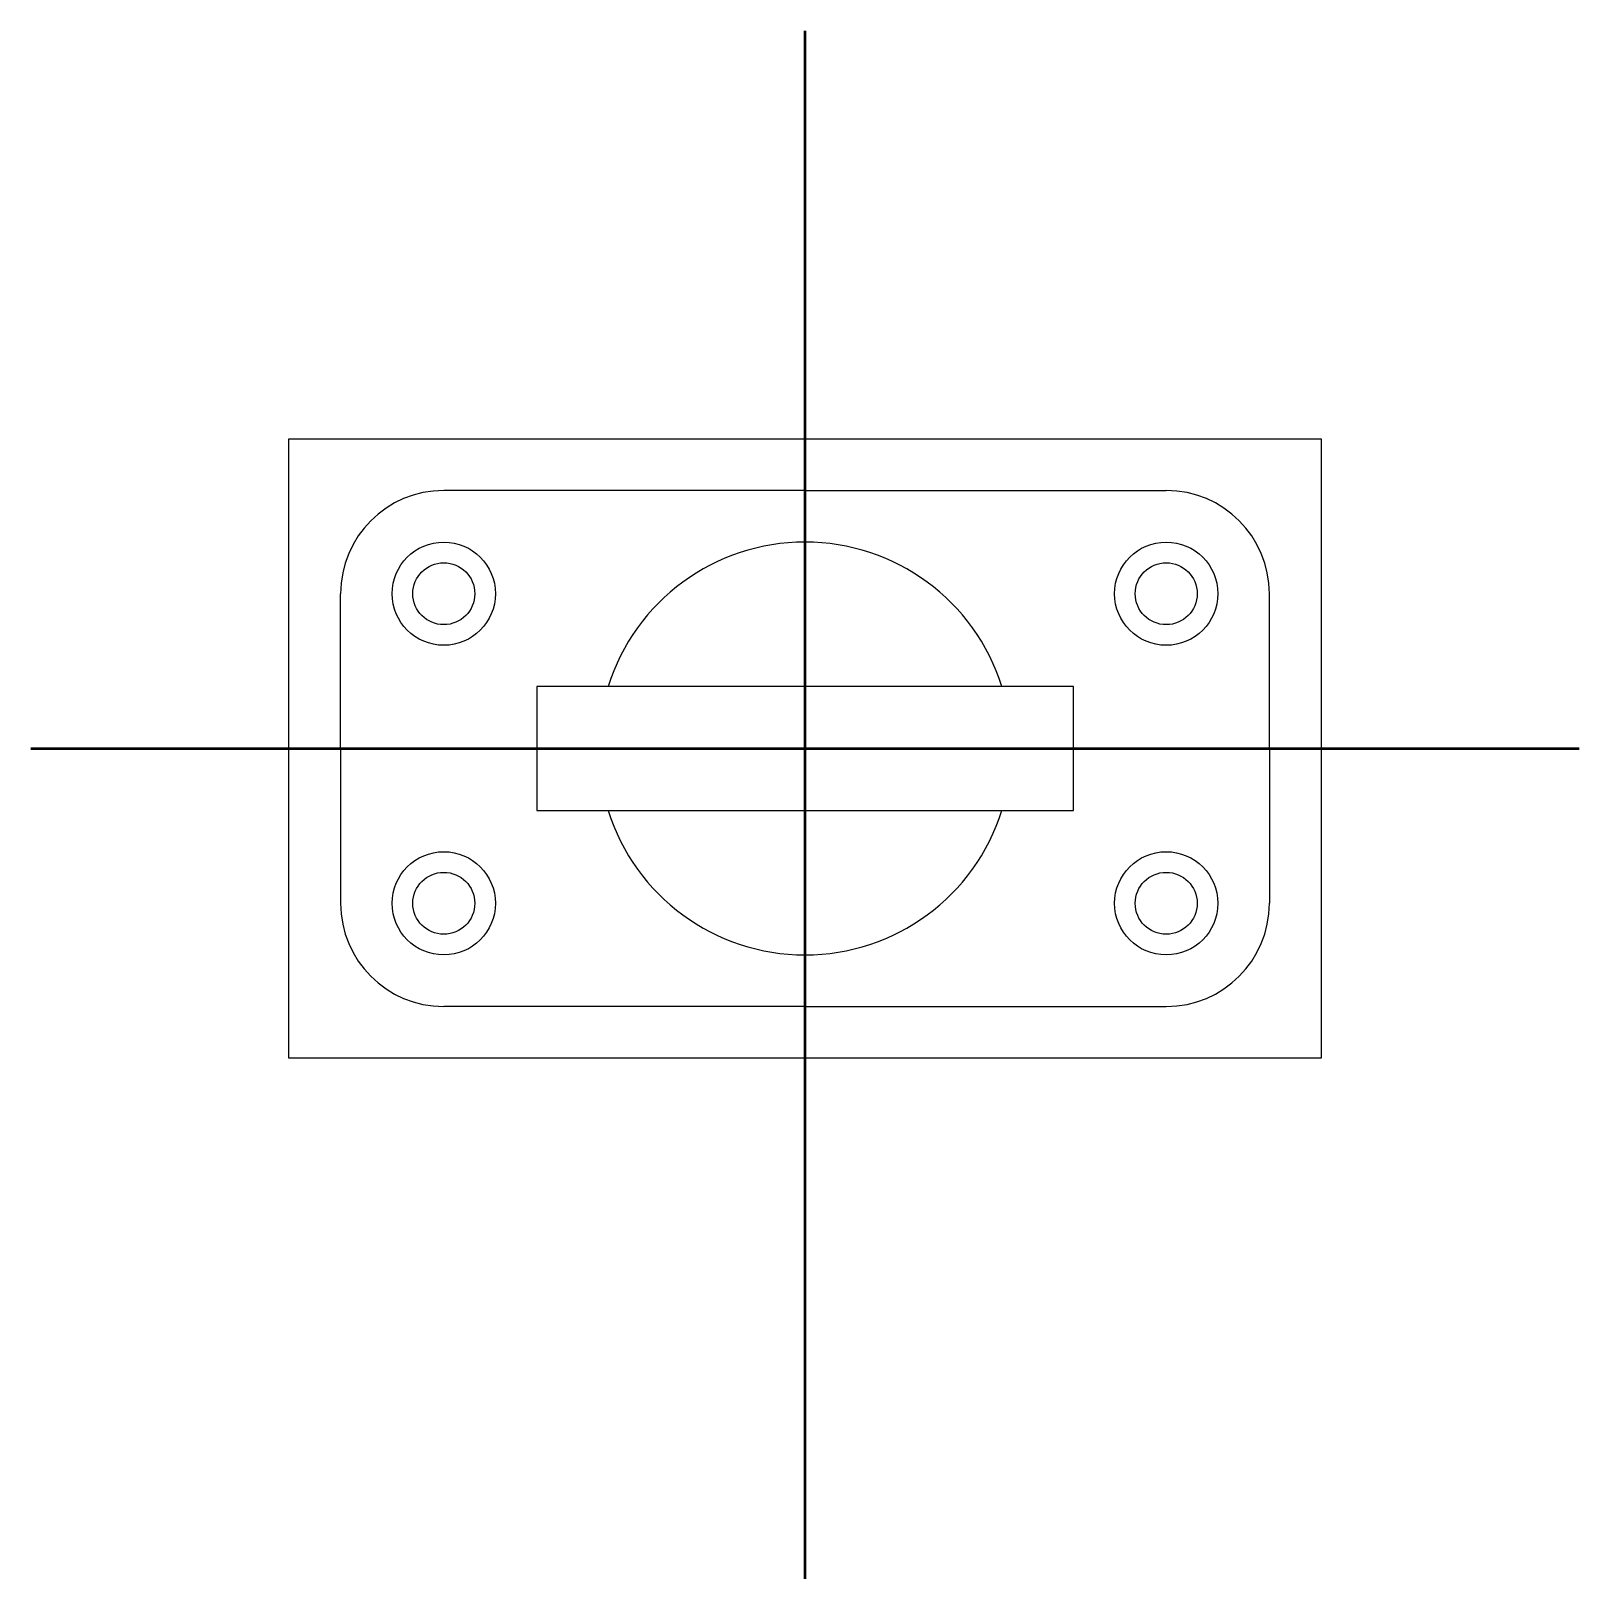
# Model space of a CAD drawing. Header units: inches. Extents: x -7.5 to 7.5, y -8 to 7.
import ezdxf

# ---------------------------------------------------------------- set-up
doc = ezdxf.new("R2010")
doc.units = ezdxf.units.IN
doc.layers.add('measurements', color=4, linetype='Continuous', lineweight=50, plot=False)

msp = doc.modelspace()

# ---------------------------------------------------------------- linework, layer by layer
at = {"layer": 'Defpoints'}
for p, q in [((0, 2.5), (-3.5, 2.5)), ((0, 2.5), (3.5, 2.5)), ((-4.5, 0), (-4.5, 1.5)), ((4.5, 0), (4.5, 1.5)), ((0, 0.6), (0, 0.6)), ((-4.5, 0), (-4.5, -1.5)), ((4.5, 0), (4.5, -1.5)), ((0, -2.5), (-3.5, -2.5)), ((0, -2.5), (3.5, -2.5))]:
    msp.add_line(p, q, dxfattribs=at)
for points in [[(-5, 3), (5, 3), (5, -3), (-5, -3)], [(-2.6, -0.6), (2.6, -0.6), (2.6, 0.6), (-2.6, 0.6)]]:
    msp.add_lwpolyline(points, close=True, dxfattribs=at)
for centre, radius in [((-3.5, 1.5), 0.5), ((3.5, 1.5), 0.5), ((-3.5, 1.5), 0.3), ((3.5, 1.5), 0.3), ((-3.5, -1.5), 0.5), ((3.5, -1.5), 0.5), ((-3.5, -1.5), 0.3), ((3.5, -1.5), 0.3)]:
    msp.add_circle(centre, radius, dxfattribs=at)
for centre, radius, start, end in [((-3.5, 1.5), 1, 90, 180), ((3.5, 1.5), 1, 0, 90), ((0, 0), 2, 17.4576, 162.5424), ((0, 0), 2, 197.4576, 342.5424), ((-3.5, -1.5), 1, 180, 270), ((3.5, -1.5), 1, 270, 0)]:
    msp.add_arc(centre, radius, start, end, dxfattribs=at)
at = {"layer": 'measurements'}
for p, q in [((0, -8.047), (0, 6.953)), ((-7.5, 0), (7.5, 0))]:
    msp.add_line(p, q, dxfattribs=at)

doc.saveas('drawing.dxf')
